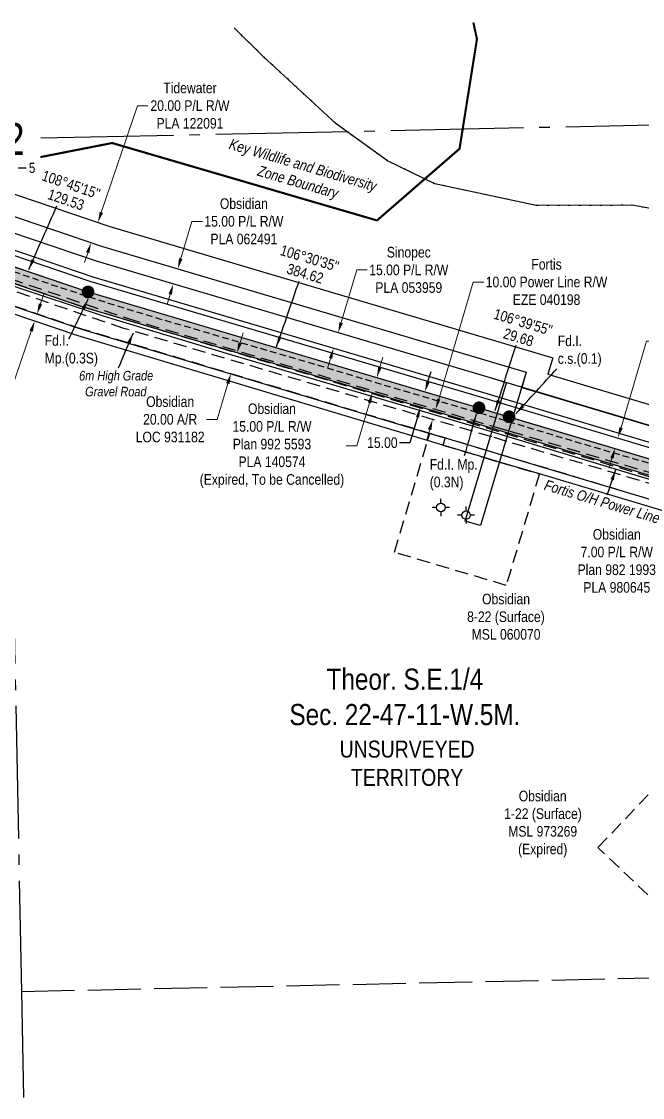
# Model space of a CAD drawing. Extents: x 594959 to 602233, y 5878755 to 5883049.
# Drawn here: x 598823 to 599409, y 5880028 to 5881043 of the extents above; entities that cross this region are included whole.
import ezdxf
from ezdxf.enums import TextEntityAlignment as Align

# ---------------------------------------------------------------- set-up
doc = ezdxf.new("R2010")
doc.units = 0
doc.header["$LTSCALE"] = 5
doc.header["$PDSIZE"] = 0.5
for name, pattern in [('DASHDOT2', [12.7, 6.35, -3.175, 0, -3.175]), ('foc-ACCESSROAD', [3.75, 2.5, -1.25]), ('foc-FLOWLINE', [3.75, 2.5, -1.25]), ('foc-QUARTERLINE', [33, 25, -3, 2, -3]), ('foc-UNSURVEYED', [12.5, 10, -2.5]), ('foc-WHEELTRACKS', [2, 0.4, -1.6]), ('UG_PIPE', [1.875, 1.25, -0.625])]:
    doc.linetypes.add(name, pattern=pattern)
doc.layers.get('Defpoints').update_dxf_attribs({"color": 9})
for name, color, linetype in [('10', 1, 'Continuous'), ('9', 3, 'Continuous'), ('AS-PIPE-UG', 44, 'UG_PIPE'), ('AS-POWER', 104, 'foc-POWER'), ('AS-WILDLIFE', 131, 'DASHDOT2'), ('C-AR', 13, 'foc-ACCESSROAD'), ('C-RW', 13, 'Continuous'), ('C-SYMBOL', 7, 'Continuous'), ('C-WS', 13, 'foc-ACCESSROAD'), ('F-EZE', 190, 'foc-FLOWLINE'), ('F-RW', 190, 'Continuous'), ('F-WS-S', 8, 'Continuous'), ('L-BD1', 253, 'Continuous'), ('L-MON', 1, 'Continuous'), ('L-QSEC', 8, 'foc-QUARTERLINE'), ('L-SECLBL', 7, 'Continuous'), ('L-UNS-T', 3, 'Continuous'), ('L-USEC', 7, 'foc-UNSURVEYED'), ('P-PROPOSED', 10, 'Continuous'), ('P-PROPOSED-H', 21, 'Continuous'), ('P-TXT', 4, 'Continuous'), ('T-WATER-P3', 160, 'foc-WHEELTRACKS')]:
    doc.layers.add(name, color=color, linetype=linetype)
for name, color, linetype, lineweight in [('C-AR-T', 13, 'Continuous', 9), ('C-RW-T', 13, 'Continuous', 9), ('C-WS-T', 13, 'Continuous', 9), ('F-EZE-T', 190, 'Continuous', 9), ('F-RW-T', 190, 'Continuous', 9), ('T-TEXT', 48, 'Continuous', 18)]:
    doc.layers.add(name, color=color, linetype=linetype, lineweight=lineweight)
doc.styles.add('175L', font='ARIALN.TTF', dxfattribs={"height": 20})
doc.styles.add('240', font='ARIALN.TTF', dxfattribs={"height": 30})
doc.styles.add('80CG', font='ARIALN.TTF', dxfattribs={"height": 10})
doc.styles.add('80L', font='ARIALN.TTF', dxfattribs={"height": 10})
doc.styles.add('foc-LtypeFont', font='ARIALN.TTF', dxfattribs={"height": 7.35})
doc.styles.add('SIMPLEX', font='ARIALN.TTF')
doc.linetypes.add('foc-POWER', pattern='A,6,-1,["P",foc-LtypeFont,S=0.2,R=0,X=-0.625,Y=-0.75],-1.24,4', length=12.24)
doc.linetypes.add('foc-TOPO-flowdirection-NOLINE', pattern='A,0,[">",foc-LtypeFont,S=0.3,R=0,X=0,Y=-0.945],-20,[">",foc-LtypeFont,S=0.3,R=0,X=0,Y=-0.945],0', length=20)
doc.dimstyles.new('Compass 5 000', dxfattribs={"dimscale": 5, "dimtxt": 9, "dimasz": 2, "dimexe": 0.2, "dimexo": 0.0625, "dimgap": 0.5, "dimtad": 0, "dimtih": 1, "dimtoh": 1, "dimzin": 0, "dimdsep": 46, "dimtxsty": '80CG', "dimcen": 0.1, "dimse1": 1, "dimse2": 1, "dimclrd": 256, "dimclrt": 256, "dimaunit": 1, "dimadec": 4, "dimazin": 0, "dimtfac": 0.06, "dimtofl": 0, "dimtmove": 0, "dimatfit": 1, "dimfxl": 0.2, "dimtolj": 1, "dimtzin": 0, "dimlwd": -1, "dimarcsym": 0})

# ---------------------------------------------------------------- blocks, each defined once
blk = doc.blocks.new('*D414')
at = {"layer": 'C-RW-T', "transparency": 16777216}
for p, q in [((598973.4, 5880819.5), (598983.8, 5880854.6)), ((598983.8, 5880854.6), (598993.8, 5880854.6)), ((598963.5, 5880785.9), (598960.7, 5880776.3))]:
    blk.add_line(p, q, dxfattribs=at)
for points in [[(598971.8, 5880820), (598975, 5880819), (598970.6, 5880809.9)], [(598961.9, 5880786.4), (598965.1, 5880785.4), (598966.3, 5880795.5)]]:
    blk.add_solid(points, dxfattribs=at)
at = {"layer": 'Defpoints', "color": 0, "transparency": 16777216}
for p in [(598953.6, 5880814.9), (598970.6, 5880809.9), (598949.4, 5880800.5)]:
    blk.add_point(p, dxfattribs=at)
at = {"layer": 'C-RW-T', "transparency": 16777216, "insert": (599032.9, 5880854.6), "char_height": 10, "attachment_point": 5, "style": '80CG'}
blk.add_mtext('\\A1;Obsidian\\P15.00 P/L R/W\\PPLA 062491', dxfattribs=at)
blk = doc.blocks.new('*D418')
at = {"layer": 'C-RW-T', "transparency": 16777216}
for p, q in [((599161.2, 5880717), (599164, 5880726.5)), ((599151.3, 5880683.4), (599139.4, 5880643.1)), ((599139.4, 5880643.1), (599129.4, 5880643.1))]:
    blk.add_line(p, q, dxfattribs=at)
for points in [[(599159.6, 5880717.4), (599162.8, 5880716.5), (599158.3, 5880707.4)], [(599149.7, 5880683.9), (599152.9, 5880682.9), (599154.1, 5880693)]]:
    blk.add_solid(points, dxfattribs=at)
at = {"layer": 'Defpoints', "color": 0, "transparency": 16777216}
for p in [(599134.2, 5880714.5), (599130, 5880700.1), (599154.1, 5880693)]:
    blk.add_point(p, dxfattribs=at)
at = {"layer": 'C-RW-T', "transparency": 16777216, "insert": (599059.4, 5880643.1), "char_height": 10, "attachment_point": 5, "style": '80CG'}
blk.add_mtext('\\A1;Obsidian\\P15.00 P/L R/W\\PPlan 992 5593\\PPLA 140574\\P(Expired, To be Cancelled)', dxfattribs=at)
blk = doc.blocks.new('*D419')
at = {"layer": 'C-RW-T', "transparency": 16777216}
for p, q in [((598841.1, 5880776.7), (598844.3, 5880786.2)), ((598832.4, 5880751.2), (598812.9, 5880693.8)), ((598812.9, 5880693.8), (598802.9, 5880693.8))]:
    blk.add_line(p, q, dxfattribs=at)
for points in [[(598839.5, 5880777.2), (598842.7, 5880776.2), (598837.9, 5880767.2)], [(598830.8, 5880751.7), (598834, 5880750.6), (598835.6, 5880760.6)]]:
    blk.add_solid(points, dxfattribs=at)
at = {"layer": 'Defpoints', "color": 0, "transparency": 16777216}
for p in [(598789.5, 5880783.7), (598787.2, 5880777.1), (598835.6, 5880760.6)]:
    blk.add_point(p, dxfattribs=at)
at = {"layer": 'C-RW-T', "transparency": 16777216, "insert": (598764.1, 5880693.8), "char_height": 10, "attachment_point": 5, "style": '80CG', "bg_fill": 3, "box_fill_scale": 1.1, "bg_fill_color": 256, "bg_fill_true_color": 13158600, "bg_fill_transparency": 0}
blk.add_mtext('\\A1;Obsidian\\P7.00 P/L R/W\\PPlan 982 1993\\PPLA 980645', dxfattribs=at)
blk = doc.blocks.new('*D420')
at = {"layer": 'C-RW-T', "transparency": 16777216}
for p, q in [((599450.7, 5880592.6), (599453.6, 5880602.1)), ((599443, 5880566.7), (599433.3, 5880534.4)), ((599433.3, 5880534.4), (599423.3, 5880534.4))]:
    blk.add_line(p, q, dxfattribs=at)
for points in [[(599449.1, 5880593), (599452.3, 5880592.1), (599447.8, 5880583)], [(599441.4, 5880567.2), (599444.6, 5880566.2), (599445.8, 5880576.3)]]:
    blk.add_solid(points, dxfattribs=at)
at = {"layer": 'Defpoints', "color": 0, "transparency": 16777216}
for p in [(599445.8, 5880576.3), (599452.3, 5880574.4), (599454.3, 5880581.1)]:
    blk.add_point(p, dxfattribs=at)
at = {"layer": 'C-RW-T', "transparency": 16777216, "insert": (599384.5, 5880534.4), "char_height": 10, "attachment_point": 5, "style": '80CG', "bg_fill": 3, "box_fill_scale": 1.1, "bg_fill_color": 256, "bg_fill_true_color": 13158600, "bg_fill_transparency": 0}
blk.add_mtext('\\A1;Obsidian\\P7.00 P/L R/W\\PPlan 982 1993\\PPLA 980645', dxfattribs=at)
blk = doc.blocks.new('*D422')
at = {"layer": 'Defpoints', "color": 0, "transparency": 16777216}
for p in [(599054.6, 5880724.3), (599051.8, 5880714.7), (599210.9, 5880667.8)]:
    blk.add_point(p, dxfattribs=at)
at = {"layer": 'F-EZE-T', "transparency": 16777216}
for p, q in [((599216.6, 5880687), (599249.2, 5880797.4)), ((599249.2, 5880797.4), (599259.2, 5880797.4)), ((599208.1, 5880658.2), (599205.3, 5880648.6))]:
    blk.add_line(p, q, dxfattribs=at)
for points in [[(599215, 5880687.4), (599218.2, 5880686.5), (599213.8, 5880677.4)], [(599206.5, 5880658.7), (599209.7, 5880657.7), (599210.9, 5880667.8)]]:
    blk.add_solid(points, dxfattribs=at)
at = {"layer": 'F-EZE-T', "transparency": 16777216, "insert": (599318.3, 5880797.4), "char_height": 10, "attachment_point": 5, "style": '80CG'}
blk.add_mtext('\\A1;Fortis\\P10.00 Power Line R/W\\PEZE 040198', dxfattribs=at)
blk = doc.blocks.new('*D427')
at = {"layer": 'Defpoints', "color": 0, "transparency": 16777216}
for p in [(598859.7, 5880865.6), (598895.3, 5880853.6), (598853.3, 5880846.6)]:
    blk.add_point(p, dxfattribs=at)
at = {"layer": 'F-RW-T', "transparency": 16777216}
for p, q in [((598898.5, 5880863), (598932.5, 5880963.7)), ((598932.5, 5880963.7), (598942.5, 5880963.7)), ((598885.7, 5880825.1), (598882.5, 5880815.7))]:
    blk.add_line(p, q, dxfattribs=at)
for points in [[(598896.9, 5880863.6), (598900.1, 5880862.5), (598895.3, 5880853.6)], [(598884.1, 5880825.7), (598887.2, 5880824.6), (598888.9, 5880834.6)]]:
    blk.add_solid(points, dxfattribs=at)
at = {"layer": 'F-RW-T', "transparency": 16777216, "insert": (598982.1, 5880963.7), "char_height": 10, "attachment_point": 5, "style": '80CG'}
blk.add_mtext('\\A1;Tidewater\\P20.00 P/L R/W\\PPLA 122091', dxfattribs=at)
blk = doc.blocks.new('*D428')
at = {"layer": 'Defpoints', "color": 0, "transparency": 16777216}
for p in [(599060.9, 5880767.5), (599056.7, 5880753.1), (599121.8, 5880749.5)]:
    blk.add_point(p, dxfattribs=at)
at = {"layer": 'F-RW-T', "transparency": 16777216}
for p, q in [((599124.6, 5880759.1), (599139.3, 5880808.8)), ((599139.3, 5880808.8), (599149.3, 5880808.8)), ((599114.7, 5880725.5), (599111.9, 5880715.9))]:
    blk.add_line(p, q, dxfattribs=at)
for points in [[(599123, 5880759.6), (599126.2, 5880758.6), (599121.8, 5880749.5)], [(599113.1, 5880726), (599116.3, 5880725), (599117.5, 5880735.1)]]:
    blk.add_solid(points, dxfattribs=at)
at = {"layer": 'F-RW-T', "transparency": 16777216, "insert": (599188.4, 5880808.8), "char_height": 10, "attachment_point": 5, "style": '80CG'}
blk.add_mtext('\\A1;Sinopec\\P15.00 P/L R/W\\PPLA 053959', dxfattribs=at)
blk = doc.blocks.new('*D429')
at = {"layer": 'Defpoints', "color": 0, "transparency": 16777216}
for p in [(599154.9, 5880718.7), (599152.1, 5880709.1), (599385.7, 5880650.5)]:
    blk.add_point(p, dxfattribs=at)
at = {"layer": 'F-RW-T', "transparency": 16777216}
for p, q in [((599388.5, 5880660.1), (599412.6, 5880741.7)), ((599412.6, 5880741.7), (599422.6, 5880741.7)), ((599380, 5880631.3), (599377.2, 5880621.8))]:
    blk.add_line(p, q, dxfattribs=at)
for points in [[(599386.9, 5880660.6), (599390.1, 5880659.6), (599385.7, 5880650.5)], [(599378.4, 5880631.8), (599381.6, 5880630.9), (599382.9, 5880640.9)]]:
    blk.add_solid(points, dxfattribs=at)
at = {"layer": 'F-RW-T', "transparency": 16777216, "insert": (599461.7, 5880741.7), "char_height": 10, "attachment_point": 5, "style": '80CG'}
blk.add_mtext('\\A1;Baytex\\P10.00 P/L R/W\\PPLA 043804', dxfattribs=at)
blk = doc.blocks.new('GABD')
for p, q in [((-0.81, 0), (-1.62, 0)), ((0, 0.81), (0, 1.62)), ((1.62, 0), (0.81, 0)), ((0, -0.81), (0, -1.62))]:
    blk.add_line(p, q)
blk.add_circle((0, 0), 0.8)
blk = doc.blocks.new('L-SECLBL')
at = {"layer": '9', "color": 7}
for p, q in [((-5.1, -27.8), (-12.3, -27.8)), ((20.7, -27.8), (13.5, -27.8))]:
    blk.add_line(p, q, dxfattribs=at)
at = {"layer": '10', "color": 2, "style": 'SIMPLEX'}
blk.add_attdef('SEC', text='', height=30, dxfattribs=at).set_placement((0, 0), align=Align.MIDDLE)
at = {"layer": '10', "color": 5, "style": '80L'}
blk.add_attdef('TWP', text='', height=9.5, dxfattribs=at).set_placement((-14.4, -27.4), align=Align.MIDDLE_RIGHT)
blk.add_attdef('RGE', text='', height=9.5, dxfattribs=at).set_placement((3.6, -27.4), align=Align.MIDDLE_CENTER)
blk.add_attdef('MER', text='', height=9.5, dxfattribs=at).set_placement((23.2, -27.4), align=Align.MIDDLE_LEFT)
blk = doc.blocks.new('*D443')
at = {"layer": 'C-AR-T', "transparency": 16777216}
for p, q in [((599029.3, 5880740), (599032.2, 5880749.5)), ((599017.8, 5880701.7), (599007.7, 5880667.9)), ((599007.7, 5880667.9), (598997.7, 5880667.9))]:
    blk.add_line(p, q, dxfattribs=at)
for points in [[(599027.7, 5880740.4), (599030.9, 5880739.5), (599026.4, 5880730.4)], [(599016.2, 5880702.1), (599019.4, 5880701.2), (599020.7, 5880711.2)]]:
    blk.add_solid(points, dxfattribs=at)
at = {"layer": 'Defpoints', "color": 0, "transparency": 16777216}
for p in [(599021.1, 5880732, 0.4), (599015.3, 5880712.8, 0.4), (599020.7, 5880711.2)]:
    blk.add_point(p, dxfattribs=at)
at = {"layer": 'C-AR-T', "transparency": 16777216, "insert": (598963.4, 5880667.9), "char_height": 10, "attachment_point": 5, "style": '80CG'}
blk.add_mtext('\\A1;Obsidian\\P20.00 A/R\\PLOC 931182', dxfattribs=at)
blk = doc.blocks.new('fdia')
at = {"color": 255, "const_width": 1}
blk.add_lwpolyline([(-0.5, 0, 1), (0.5, 0, 1)], format="xyb", close=True, dxfattribs=at)
blk = doc.blocks.new('Fdiaa')
blk.add_blockref('fdia', (0, 0))
blk = doc.blocks.new('fdib')
at = {"color": 1, "const_width": 1.6}
blk.add_lwpolyline([(-0.4, 0, 1), (0.4, 0, 1)], format="xyb", close=True, dxfattribs=at)
at = {"color": 1}
blk.add_circle((0, 0), 0.8, dxfattribs=at)
blk = doc.blocks.new('Fdibb')
blk.add_blockref('fdib', (0, 0))
blk = doc.blocks.new('fdicc')
for name in ['Fdibb', 'Fdiaa']:
    blk.add_blockref(name, (0, 0))
blk = doc.blocks.new('FDI')
blk.add_blockref('fdicc', (0, 0))
blk = doc.blocks.new('*D484')
at = {"layer": 'Defpoints', "color": 0, "transparency": 16777216}
for p in [(599196.6, 5880696), (599192.3, 5880681.6), (599199.4, 5880679.5)]:
    blk.add_point(p, dxfattribs=at)
at = {"layer": 'P-TXT', "transparency": 16777216}
for p, q in [((599206.5, 5880703.5), (599209.4, 5880713.1)), ((599196.6, 5880669.9), (599189.5, 5880645.9)), ((599189.5, 5880645.9), (599179.5, 5880645.9))]:
    blk.add_line(p, q, dxfattribs=at)
for points in [[(599204.9, 5880704), (599208.1, 5880703), (599203.7, 5880693.9)], [(599195, 5880670.4), (599198.2, 5880669.5), (599199.4, 5880679.5)]]:
    blk.add_solid(points, dxfattribs=at)
at = {"layer": 'P-TXT', "transparency": 16777216, "insert": (599163.5, 5880645.9), "char_height": 10, "attachment_point": 5, "style": '80CG'}
blk.add_mtext('\\A1;15.00', dxfattribs=at)

msp = doc.modelspace()

# ---------------------------------------------------------------- hatches: boundary and pattern name
at = {"layer": 'P-PROPOSED-H'}
h = msp.add_hatch(color=256, dxfattribs=at)
h.dxf.hatch_style = 1
h.paths.add_polyline_path([(598368.719, 5880743.55), (598416.339, 5880791.701), (598502.707, 5880813.58), (598547.957, 5880840.792), (598556.142, 5880845.715), (598679.472, 5880843.75), (598723.378, 5880840.345), (598763.345, 5880829.699), (598885.944, 5880788.071), (599254.554, 5880678.819), (599282.991, 5880670.336), (599526.482, 5880597.414), (599588.341, 5880574.941), (599626.411, 5880561.707), (599656.695, 5880548.261), (599755.078, 5880521.009), (600110.555, 5880414.756), (600267.075, 5880501.868), (600270.301, 5880486.504), (600112.32, 5880398.579), (599750.929, 5880506.6), (599651.624, 5880534.107), (599620.898, 5880547.75), (599583.319, 5880560.813), (599521.768, 5880583.174), (599250.274, 5880664.449), (598881.402, 5880773.779), (598759, 5880815.34), (598720.848, 5880825.503), (598678.772, 5880828.766), (598560.193, 5880830.655), (598555.684, 5880827.943), (598508.536, 5880799.589), (598424.066, 5880778.191), (598377.321, 5880730.925)])

# ---------------------------------------------------------------- linework, layer by layer
at = {"layer": 'AS-PIPE-UG', "flags": 128}
msp.add_lwpolyline([(598366.905, 5880751.17), (598372.867, 5880760.744), (598378.793, 5880768.847), (598384.466, 5880776.11), (598388.606, 5880779.497), (598399.432, 5880782.972), (598410.652, 5880785.311), (598416.198, 5880786.786), (598426.407, 5880789.242), (598437.272, 5880792.001), (598456.524, 5880796.974), (598517.726, 5880817.942), (598535.436, 5880828.859), (598570.9, 5880840.916), (598619.518, 5880839.895), (598660.49, 5880838.827), (598678.217, 5880838.562), (598713.23, 5880836.437), (598749.02, 5880829.211), (598802.767, 5880811.801), (598851.947, 5880794.913), (598904.817, 5880777.625), (598953.334, 5880762.767), (598984.961, 5880753.67), (599028.617, 5880740.661), (599102.987, 5880719.053), (599164.291, 5880700.556), (599208.079, 5880687.715), (599266.247, 5880670.754), (599345.004, 5880647.036), (599479.476, 5880607.941), (599582.352, 5880572.445), (599611.226, 5880562.604), (599646.098, 5880548.874), (599646.104, 5880548.871)], dxfattribs=at)
at = {"layer": 'AS-POWER', "flags": 128}
msp.add_lwpolyline([(598422.2, 5880774.326), (598567.253, 5880825.758), (598728.602, 5880824.071), (598814.253, 5880794.106), (598901.335, 5880765.09), (599016.274, 5880730.34), (599255.601, 5880659.605), (599533.878, 5880575.702), (599630.341, 5880542.005), (599638.305, 5880535.239)], dxfattribs=at)
at = {"layer": 'AS-WILDLIFE', "const_width": 2, "flags": 128}
msp.add_lwpolyline([(599249.291, 5881042.078), (599252.687, 5881026.5), (599236.25, 5880923), (599235, 5880922), (599158.438, 5880855.5), (599091.5, 5880875), (599033.5, 5880892), (598908.687, 5880928.5), (598841.108, 5880915.242)], dxfattribs=at)
at = {"layer": 'C-AR'}
msp.add_lwpolyline([(599646.667, 5880046.492), (599631.861, 5880504.912), (599616.909, 5880537.022), (599578.672, 5880564.657), (598881.841, 5880773.719), (598730.792, 5880825.271), (598558.63, 5880829.455), (598508.53, 5880799.54), (598412.809, 5880775.279), (598426.075, 5880758.018), (598516.272, 5880780.878), (598563.919, 5880809.329), (598727.238, 5880805.36), (598875.738, 5880754.678), (599569.696, 5880546.478), (599600.982, 5880523.867), (599612.012, 5880500.18), (599626.679, 5880046.063)], dxfattribs=at)
at = {"layer": 'C-RW', "elevation": 0.436}
for points in [[(598811.356, 5880776.273), (598878.92, 5880753.258), (599208.208, 5880654.69), (599222.573, 5880650.391), (599261.568, 5880638.721), (599275.931, 5880634.423), (599561.733, 5880548.897)], [(599484.746, 5880564.637), (599311.539, 5880616.468), (599273.883, 5880627.564), (599259.521, 5880631.867), (599220.568, 5880643.695), (599206.202, 5880647.991), (598876.789, 5880746.595), (598811.506, 5880768.832)]]:
    msp.add_lwpolyline(points, dxfattribs=at)
at = {"layer": 'C-RW'}
msp.add_polyline3d([(599299.188, 5880712.411, 0.436), (599256.047, 5880567.683, 0.436), (599241.678, 5880571.966, 0.436), (599280.541, 5880702.342, 0), (599263.115, 5880707.558, 0), (598895.029, 5880816.655, 0), (598772.035, 5880858.417, 0), (598747.127, 5880865.052, 0), (598726.75, 5880855.122, 0), (598680.172, 5880858.734, 0), (598552.091, 5880860.775, 0), (598496.878, 5880827.571, 0), (598408.612, 5880805.211, 0), (598360.118, 5880756.175, 0), (598351.516, 5880768.8, 0), (598400.886, 5880818.721, 0), (598491.049, 5880841.561, 0), (598548.041, 5880875.835, 0), (598680.871, 5880873.719, 0), (598723.845, 5880870.386, 0), (598745.584, 5880880.979, 0), (598776.38, 5880872.776, 0), (598899.571, 5880830.947, 0), (599299.188, 5880712.411, 0.436)], dxfattribs=at)
at = {"layer": 'C-WS', "elevation": 0.436}
for points in [[(599311.539, 5880616.468), (599280.336, 5880511.311), (599174.927, 5880542.59), (599206.202, 5880647.991), (599208.208, 5880654.69), (599222.573, 5880650.391), (599220.568, 5880643.695), (599259.521, 5880631.867), (599273.883, 5880627.564), (599311.539, 5880616.468)], [(599557.673, 5880261.713), (599603.453, 5880152.05), (599606.535, 5880144.679), (599607.17, 5880143.155), (599608.389, 5880143.227), (599623.36, 5880144.115), (599623.685, 5880134.136), (599624.012, 5880124.136), (599609.04, 5880123.246), (599594.195, 5880122.364), (599585.072, 5880144.217), (599542.617, 5880245.91), (599468.084, 5880167.669), (599366.806, 5880264.15), (599456.395, 5880358.195), (599492.684, 5880323.623), (599503.914, 5880312.925), (599557.673, 5880261.713)]]:
    msp.add_lwpolyline(points, close=True, dxfattribs=at)
at = {"layer": 'F-EZE'}
for points in [[(598812.452, 5880800.601), (598922.896, 5880763.189), (599269.419, 5880660.948), (599283.797, 5880656.706), (599517.045, 5880587.898)], [(599513.947, 5880578.385), (599280.937, 5880647.124), (599266.558, 5880651.362), (598919.874, 5880753.652), (598812.666, 5880789.968)]]:
    msp.add_lwpolyline(points, dxfattribs=at)
at = {"layer": 'F-RW', "flags": 128}
for points in [[(597875.82, 5880895.681), (598236.799, 5880990.138), (598245.765, 5880992.485), (598320.386, 5880993.696), (598741.978, 5880902.629), (598782.173, 5880891.922), (598905.63, 5880850.002), (599324.074, 5880725.881), (599319.487, 5880710.501), (599319.496, 5880710.499), (599542.413, 5880644.007)], [(597880.88, 5880876.34), (598241.86, 5880970.798), (598248.497, 5880972.535), (598318.411, 5880973.669), (598737.292, 5880883.188), (598776.38, 5880872.776), (598899.571, 5880830.947), (599299.194, 5880712.409), (599294.908, 5880698.041), (599535.91, 5880625.894), (599598.384, 5880603.197), (599644.304, 5880587.235), (599652.2, 5880586.978), (599834.432, 5880581.048), (600427.658, 5880659.041), (600447.46, 5880662.903), (600453.814, 5880664.142), (600466.123, 5880666.54), (600484.564, 5880670.152), (600502.384, 5880673.613), (600503.036, 5880673.74), (600521.456, 5880677.325), (600547.038, 5880682.304)], [(599529.625, 5880606.907), (599257.408, 5880688.399), (598888.972, 5880797.599), (598769.536, 5880838.153)], [(598765.53, 5880828.957), (598885.944, 5880788.071), (599254.554, 5880678.819), (599526.482, 5880597.414)]]:
    msp.add_lwpolyline(points, dxfattribs=at)
at = {"layer": 'F-RW'}
msp.add_lwpolyline([(599535.91, 5880625.894), (599263.115, 5880707.558), (598895.029, 5880816.655), (598772.035, 5880858.417), (598747.127, 5880865.052), (598726.539, 5880855.019), (598725.908, 5880855.187), (598680.172, 5880858.734), (598552.091, 5880860.775), (598496.878, 5880827.571), (598408.612, 5880805.211), (598360.118, 5880756.175), (598368.719, 5880743.55), (598416.339, 5880791.701), (598502.707, 5880813.58), (598556.142, 5880845.715), (598679.472, 5880843.75), (598723.378, 5880840.345), (598728.082, 5880839.092), (598748.669, 5880849.125), (598767.69, 5880844.058), (598890.486, 5880802.363), (599258.834, 5880693.189), (599531.196, 5880611.654)], dxfattribs=at)
at = {"layer": 'L-QSEC', "flags": 128}
for points in [[(598841.548, 5880933.278), (599613.808, 5880949.875)], [(598807.83, 5880892.545), (598823.258, 5880128.408)], [(598823.258, 5880128.408), (598825.276, 5880028.431)]]:
    msp.add_lwpolyline(points, dxfattribs=at)
at = {"layer": 'L-USEC', "flags": 128}
msp.add_lwpolyline([(598823.258, 5880128.408), (599630.216, 5880145.726)], dxfattribs=at)
at = {"layer": 'P-PROPOSED'}
msp.add_lwpolyline([(599521.768, 5880583.174), (599250.274, 5880664.449), (598881.402, 5880773.779), (598759, 5880815.34), (598720.848, 5880825.503), (598678.772, 5880828.766), (598560.193, 5880830.655), (598555.684, 5880827.943), (598508.536, 5880799.589), (598424.066, 5880778.191), (598377.321, 5880730.925), (598368.719, 5880743.55), (598416.339, 5880791.701), (598502.707, 5880813.58), (598547.957, 5880840.792), (598556.142, 5880845.715), (598679.472, 5880843.75), (598723.378, 5880840.345), (598763.345, 5880829.699), (598885.944, 5880788.071), (599254.554, 5880678.819), (599282.991, 5880670.336), (599526.482, 5880597.414)], dxfattribs=at)
at = {"layer": 'T-WATER-P3', "flags": 128}
msp.add_lwpolyline([(599779.161, 5880662.349), (599717.352, 5880646.287), (599667.901, 5880657.785), (599637.548, 5880697.132), (599598.097, 5880759.885), (599547.971, 5880808.569), (599488.978, 5880846.326), (599438.634, 5880862.626), (599399.066, 5880869.755), (599308.506, 5880869.643), (599212.89, 5880890.085), (599168.257, 5880911.621), (599120.049, 5880946.505), (599050.466, 5881010.823), (599023.648, 5881037.234)], dxfattribs=at)
at = {"layer": 'T-WATER-P3', "linetype": 'foc-TOPO-flowdirection-NOLINE', "flags": 128}
msp.add_lwpolyline([(599779.161, 5880662.349), (599717.352, 5880646.287), (599667.901, 5880657.785), (599637.548, 5880697.132), (599598.097, 5880759.885), (599547.971, 5880808.569), (599488.978, 5880846.326), (599438.634, 5880862.626), (599399.066, 5880869.755), (599308.506, 5880869.643), (599212.89, 5880890.085), (599168.257, 5880911.621), (599120.049, 5880946.505), (599050.466, 5881010.823), (599023.648, 5881037.234)], dxfattribs=at)

# ---------------------------------------------------------------- block references
at = {"layer": 'F-WS-S', "xscale": 5.000000000000036, "yscale": 5.000000000000036, "zscale": 5.000000000000036}
for p in [(599218.645, 5880584.726), (599242.387, 5880577.649)]:
    msp.add_blockref('GABD', p, dxfattribs=at)
at = {"layer": 'L-MON'}
for p, xscale, yscale, zscale in [((598885.944, 5880788.071), 5.000000000000034, 5.000000000000034, 5.000000000000034), ((599254.554, 5880678.819), 5.000000000000034, 5.000000000000034, 5.000000000000034), ((599254.554, 5880678.819), 5.000000000000032, 5.000000000000032, 5.000000000000032), ((599282.991, 5880670.336), 5.000000000000018, 5.000000000000018, 5.000000000000018)]:
    msp.add_blockref('FDI', p, dxfattribs=dict(at, xscale=xscale, yscale=yscale, zscale=zscale))
at = {"layer": 'L-SECLBL'}
msp.add_blockref('L-SECLBL', (598807.022, 5880932.536), dxfattribs=at).add_auto_attribs({'SEC': '22', 'TWP': '47', 'RGE': '11', 'MER': '5'})

# ---------------------------------------------------------------- texts
at = {"layer": 'AS-WILDLIFE', "insert": (599085.899, 5880898.313), "char_height": 10, "attachment_point": 5, "rotation": 343.6639, "style": '240'}
msp.add_mtext_dynamic_manual_height_columns('{\\fArial Narrow|b0|i1|c0|p34;Key Wildlife and Biodiversity Zone Boundary}', width=144.70437, gutter_width=45, heights=[0], dxfattribs=at)
at = {"layer": 'C-SYMBOL', "color": 3, "insert": (599184.725, 5880432.877), "char_height": 20, "width": 215.98445, "attachment_point": 2, "style": '175L'}
msp.add_mtext('Theor. S.E.1/4 \\PSec. 22-47-11-W.5M.', dxfattribs=at)
at = {"layer": 'C-WS-T', "char_height": 9.9957, "attachment_point": 1, "style": '80L'}
for s, width, insert in [('\\pi33.47687;Obsidian\\P\\pi19.36629;8-22 (Surface)\\P\\pi23.62435;MSL 060070', 110.76846, (599224.046, 5880503.485, 0.436)), ('\\pi14.38897;Obsidian\\P\\pi0.66363;1-22 (Surface)\\P\\pi4.51259;MSL 973269\\P\\pi13.76509;(Expired)', 72.59266, (599277.691, 5880317.719, 0.436))]:
    msp.add_mtext_dynamic_manual_height_columns(s, width=width, gutter_width=49.979, heights=[0], dxfattribs=dict(at, insert=insert))
at = {"layer": 'L-BD1', "style": '80L'}
for s, height, rotation, p in [("108°45'15''", 9.99153, 341.2453, (598870.033, 5880889.278)), ('129.53', 9.9915, 341.2453, (598865.215, 5880875.086)), ("106°30'35''", 9.99153, 343.4907, (599094.967, 5880819.839)), ('384.62', 9.9915, 343.4907, (599090.708, 5880805.469)), ("106°39'55''", 9.99577, 343.3343, (599296.215, 5880759.701)), ('29.68', 9.9958, 343.3343, (599291.915, 5880745.337))]:
    msp.add_text(s, height=height, rotation=rotation, dxfattribs=at).set_placement(p, align=Align.MIDDLE)
at = {"layer": 'L-MON', "attachment_point": 1, "style": '80L'}
for s, width, insert, char_height in [('Fd.I. c.s.(0.1) ', 40.77168, (599328.901, 5880746.965), 9.99577), ('Fd.I. Mp. \\P(0.3N)', 44.31043, (599208.148, 5880630.482), 9.9958)]:
    msp.add_mtext_dynamic_manual_height_columns(s, width=width, gutter_width=49.979, heights=[0], dxfattribs=dict(at, insert=insert, char_height=char_height))
at = {"layer": 'L-UNS-T', "color": 3, "insert": (599186.825, 5880343.511), "char_height": 16, "attachment_point": 5, "style": '80L'}
msp.add_mtext_dynamic_manual_height_columns('UNSURVEYED TERRITORY', width=126.41375, gutter_width=47.5, heights=[0], dxfattribs=at)
at = {"layer": 'T-TEXT', "insert": (598871.588, 5880713.599, 0.436), "char_height": 8.99613, "attachment_point": 1, "style": '80L'}
msp.add_mtext_dynamic_manual_height_columns('\\pi5.96563;{\\fArial Narrow|b0|i1|c0|p18;6m High Grade \\P\\pi11.66953;Gravel Road}', width=80.69707, gutter_width=47.48, heights=[0], dxfattribs=at)

# ---------------------------------------------------------------- dimensions: what is measured, and where the dimension line sits
at = {"layer": 'C-AR-T'}
dim = msp.add_linear_dim(base=(599020.66, 5880711.23), p1=(599021.08, 5880731.976, 0.436), p2=(599015.335, 5880712.828, 0.436), angle=253.299673, text='Obsidian\\P20.00 A/R\\PLOC 931182', dimstyle='Compass 5 000', dxfattribs=at)
dim.commit()
dim.dimension.update_dxf_attribs({"geometry": '*D443', "text_midpoint": (598963.393, 5880667.91), "dimtype": 161})
at = {"layer": 'C-RW-T'}
for base, p1, p2, angle, text, picture, middle in [((598970.58, 5880809.889, 0.073), (598949.358, 5880800.517, 0.073), (598953.609, 5880814.904, 0.073), 73.538734, 'Obsidian\\P15.00 P/L R/W\\PPLA 062491', '*D414', (599032.866, 5880854.563, 0.073)), ((599154.094, 5880692.975), (599134.23, 5880714.486), (599129.979, 5880700.101), 253.538756, 'Obsidian\\P15.00 P/L R/W\\PPlan 992 5593\\PPLA 140574\\P(Expired, To be Cancelled)', '*D418', (599059.422, 5880643.11))]:
    dim = msp.add_linear_dim(base=base, p1=p1, p2=p2, angle=angle, text=text, dimstyle='Compass 5 000', dxfattribs=at)
    dim.commit()
    dim.dimension.update_dxf_attribs({"geometry": picture, "text_midpoint": middle, "dimtype": 161})
at = {"layer": 'F-EZE-T'}
dim = msp.add_linear_dim(base=(599210.946, 5880667.776), p1=(599054.584, 5880724.34), p2=(599051.753, 5880714.747), angle=253.561065, text='Fortis\\P10.00 Power Line R/W\\PEZE 040198', dimstyle='Compass 5 000', dxfattribs=at)
dim.commit()
dim.dimension.update_dxf_attribs({"geometry": '*D422', "text_midpoint": (599318.345, 5880797.443), "dimtype": 161})
at = {"layer": 'F-RW-T'}
for base, p1, p2, angle, text, picture, middle in [((598895.273, 5880853.558), (598853.339, 5880846.629), (598859.748, 5880865.576), 71.309571, 'Tidewater\\P20.00 P/L R/W\\PPLA 122091', '*D427', (598982.088, 5880963.743)), ((599121.783, 5880749.499), (599056.654, 5880753.068), (599060.913, 5880767.485), 73.538903, 'Sinopec\\P15.00 P/L R/W\\PPLA 053959', '*D428', (599188.378, 5880808.759)), ((599385.695, 5880650.528), (599152.109, 5880709.119), (599154.943, 5880718.71), 73.538786, 'Baytex\\P10.00 P/L R/W\\PPLA 043804', '*D429', (599461.706, 5880741.652))]:
    dim = msp.add_linear_dim(base=base, p1=p1, p2=p2, angle=angle, text=text, dimstyle='Compass 5 000', dxfattribs=at)
    dim.commit()
    dim.dimension.update_dxf_attribs({"geometry": picture, "text_midpoint": middle, "dimtype": 161})
at = {"layer": 'P-TXT'}
dim = msp.add_linear_dim(base=(599199.428, 5880679.519), p1=(599196.588, 5880695.999), p2=(599192.328, 5880681.624), angle=253.490749, text='15.00', dimstyle='Compass 5 000', dxfattribs=at)
dim.commit()
dim.dimension.update_dxf_attribs({"geometry": '*D484', "text_midpoint": (599163.514, 5880645.861), "dimtype": 161})

# ---------------------------------------------------------------- leaders
at = {"layer": 'L-BD1', "path_type": 1}
for points in [[(598830.125, 5880809.091), (598856.584, 5880869.397)], [(599063.709, 5880736.375), (599085.023, 5880798.307)], [(599269.813, 5880676.392), (599289.684, 5880737.961)]]:
    msp.add_leader(points, dimstyle='Compass 5 000', override={"dimgap": 0.5, "dimtad": 0}, dxfattribs=at)
at = {"layer": 'L-MON', "path_type": 1}
for points in [[(598885.938, 5880781.252), (598867.65, 5880743.469)], [(599251.847, 5880672.461), (599240.76, 5880633.39)]]:
    msp.add_leader(points, dimstyle='Compass 5 000', override={"dimgap": 0.5, "dimtad": 0}, dxfattribs=at)
msp.add_leader([(599289.459, 5880673.244), (599327.982, 5880715.663)], dimstyle='Compass 5 000', dxfattribs=at)
at = {"layer": 'T-TEXT', "path_type": 1}
msp.add_leader([(598928.469, 5880749.234, 0.436), (598914.37, 5880716.27, 0.436)], dimstyle='Compass 5 000', override={"dimgap": 0.5, "dimtad": 0}, dxfattribs=at)

# ---------------------------------------------------------------- next in the draw order: dimensions: what is measured, and where the dimension line sits
at = {"layer": 'C-RW-T'}
for base, p1, p2, angle, picture, middle in [((598835.629, 5880760.616, 0.436), (598789.491, 5880783.721, 0.436), (598787.236, 5880777.1, 0.436), 251.189277, '*D419', (598764.146, 5880693.835, 0.436)), ((599445.822, 5880576.288, 0.436), (599454.278, 5880581.058, 0.436), (599452.273, 5880574.357, 0.436), 253.337968, '*D420', (599384.538, 5880534.358, 0.436))]:
    dim = msp.add_linear_dim(base=base, p1=p1, p2=p2, angle=angle, text='Obsidian\\P7.00 P/L R/W\\PPlan 982 1993\\PPLA 980645', dimstyle='Compass 5 000', override={"dimtfill": 1}, dxfattribs=at)
    dim.commit()
    dim.dimension.update_dxf_attribs({"geometry": picture, "text_midpoint": middle, "dimtype": 161})

# ---------------------------------------------------------------- next in the draw order: texts
at = {"layer": 'AS-POWER', "insert": (599317.881, 5880611.373), "char_height": 10, "attachment_point": 1, "rotation": 343.340632, "style": '80L', "bg_fill": 3, "box_fill_scale": 1.15, "bg_fill_color": 256, "bg_fill_true_color": 256, "bg_fill_transparency": 0}
msp.add_mtext_dynamic_manual_height_columns('\\pi0.32626;{\\fArial Narrow|b0|i1|c0|p34;Fortis O/H Power Line}', width=112.50109, gutter_width=50, heights=[0], dxfattribs=at)
at = {"layer": 'L-MON', "insert": (598845.07, 5880747.317), "char_height": 9.9958, "attachment_point": 1, "style": '80L'}
msp.add_mtext_dynamic_manual_height_columns('Fd.I. \\PMp.(0.3S)', width=49.6765, gutter_width=49.979, heights=[0], dxfattribs=at)

# ---------------------------------------------------------------- next in the draw order: leaders
at = {"layer": 'AS-POWER', "path_type": 1}
msp.add_leader([(599383.422, 5880620.401), (599375.293, 5880596.493)], dimstyle='Compass 5 000', override={"dimgap": 0.5, "dimtad": 0}, dxfattribs=at)

doc.saveas('drawing.dxf')
